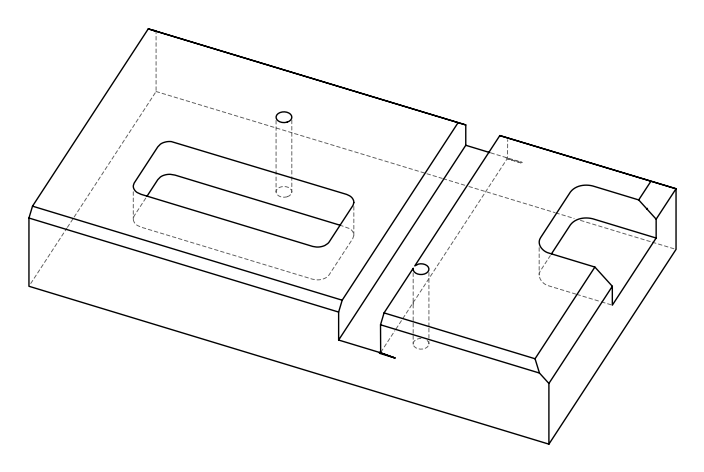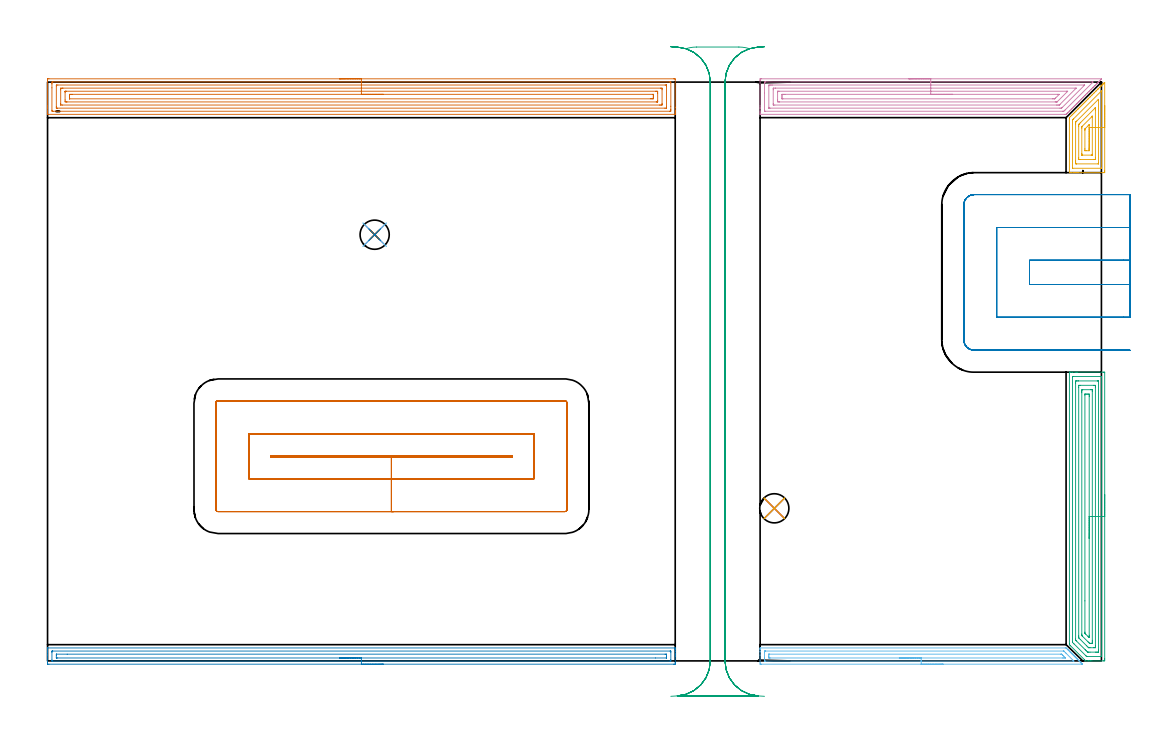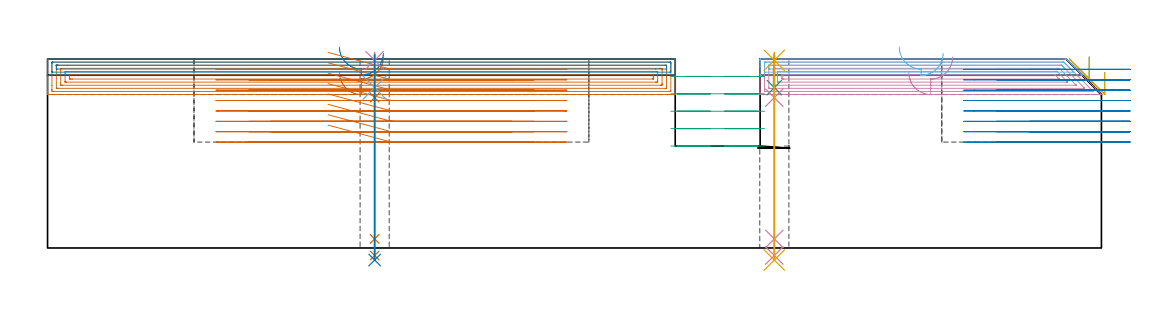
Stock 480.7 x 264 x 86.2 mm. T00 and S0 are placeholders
(PLAN: 17 operations, 9 tool changes, 76.3 min)
(1 AREA_MILL | FG_CHAMFER_SURFACE | UGT0205_001 | 14.05 min | 38527 mm3)
(2 AREA_MILL_1 | FG_CHAMFER_SURFACE_1 | UGT0205_001 | 7.07 min | 7973 mm3)
(3 AREA_MILL_2 | FG_CHAMFER_SURFACE_2 | UGT0205_001 | 6.54 min | 18029 mm3)
(4 AREA_MILL_3 | FG_CHAMFER_SURFACE_3 | UGT0205_001 | 7.41 min | 21385 mm3)
(5 AREA_MILL_4 | FG_CHAMFER_SURFACE_4 | UGT0205_001 | 1.9 min | 4913 mm3)
(6 AREA_MILL_5 | FG_CHAMFER_SURFACE_5 | UGT0205_001 | 3.65 min | 4018 mm3)
(7 MILL_RECTANGULAR_POCKET | POCKET_RECTANGULAR_STRAIGHT | UGT0201_094 | Follow Part, ap 5, ae 75% | 16.48 min | 477470 mm3)
(8 MILL_SLOT | SLOT_PARTIAL_RECTANGULAR | UGT0201_094 | Follow Part, ap 5, ae 75% | 10.69 min | 245579 mm3)
(9 MILL_RECTANGULAR_SLOT | SLOT_RECTANGULAR | UGT0201_004 | Follow Part, ap 8, ae 75% | 6.76 min | 403470 mm3)
(10 SPOT_DRILL | STEP1HOLE | NXT0321_9005460120000 | 0.03 min | 6 mm3)
(11 SPOT_DRILL_1 | STEP1HOLE_1 | NXT0321_9005460120000 | 0.03 min | 53 mm3)
(12 DRILL_BLIND_HOLE_INTO_CENTER | STEP1HOLE | NXT0301_058 | 0.06 min | 731 mm3)
(13 GUN_DRILL_THROUGH_HOLE | STEP1HOLE | UGT0307_005 | 0.44 min | 3952 mm3)
(14 DRILL_TO_ENLARGE_THROUGH_HOLE | STEP1HOLE | UGT0301_267 | 0.38 min | 7285 mm3)
(15 DRILL_BLIND_HOLE_INTO_CENTER_1 | STEP1HOLE_1 | NXT0301_058 | 0.06 min | 739 mm3)
(16 GUN_DRILL_THROUGH_HOLE_1 | STEP1HOLE_1 | UGT0307_005 | 0.44 min | 3948 mm3)
(17 DRILL_TO_ENLARGE_THROUGH_HOLE_1 | STEP1HOLE_1 | UGT0301_267 | 0.38 min | 7276 mm3)
(TOOL UGT0205_001 | Chamfer Mill 20 x 3 x 45 deg. | D20 FL50 Z2)
(TOOL UGT0201_094 | End mill 20 mm | D20 FL38 Z4)
(TOOL UGT0201_004 | End Mill 32 mm | D32 FL53 Z6)
(TOOL NXT0321_9005460120000 | NC Spot Drill, 142deg, 12mm, Carbide, Uncoated | D12 PA142 FL30 Z2)
(TOOL NXT0301_058 | Carbide Drill 8.7mm [860.1-0870-026A1-MM 2214] | D8.7 PA140 FL47 Z2)
(TOOL UGT0307_005 | Gun Drill 8.3 mm | D8.3 PA130 FL24 Z1)
(TOOL UGT0301_267 | Twist Drill 13.3 mm | D13.3 PA118 FL108 Z2)
(OP 1 AREA_MILL)
G17 G21 G94 G90
T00 M6
G54
G17 G0 G90 X133.15 Y265.5 S1061 M3
G43 Z96.2 H0
Z80.
G94 G1 X133.188 Z79.129 F250.
X133.302 Z78.264
X133.491 Z77.412
X133.753 Z76.58
X134.087 Z75.774
X134.49 Z75.
X134.958 Z74.264
X135.49 Z73.572
X136.079 Z72.929
X136.722 Z72.34
X137.414 Z71.809
X138.15 Z71.34
X138.924 Z70.937
X139.73 Z70.603
X140.562 Z70.341
X141.414 Z70.152
X142.278 Z70.038
X143.15 Z70.
X285.679
X286.024 Y265.496 Z70.002
X286.29 Y265.492 Z70.006
X286.3 Y265.222 Z70.276
Y252.514 Z82.981
Y251.084 Z84.412
Y250.737 Z84.758
Y250.043 Z85.457
Y249.729 Z85.771
X286.293 Y249.339 Z86.152
X286.29 Y249.303 Z86.188
X286.125 Y249.3 Z86.2
X0.175
X0.01 Y249.303 Z86.188
X0.007 Y249.339 Z86.152
X0. Y249.729 Z85.771
Y250.042 Z85.457
Y250.737 Z84.758
Y251.973 Z83.524
Y252.514 Z82.981
Y253.132 Z82.364
Y264.334 Z71.164
X0.004 Y264.951 Z70.546
X0.008 Y265.492 Z70.006
X0.075 Y265.494 Z70.004
X0.622 Y265.5 Z70.
X143.15
Y264.086 Z71.414
X283.869 Y264.085 Z71.415
X283.891
X284.29 Y264.063 Z71.437
X284.299 Y263.658 Z71.842
X284.3 Y252.996 Z82.504
Y251.625 Z83.875
X284.299 Y251.22 Z84.28
X284.29 Y250.737 Z84.763
X283.913 Y250.715 Z84.785
X283.891
X2.431 Y250.714 Z84.786
X2.409 Y250.715 Z84.785
X2.01 Y250.737 Z84.763
X2.001 Y251.142 Z84.358
X2. Y261.398 Z74.102
Y263.175 Z72.325
X2.001 Y263.58 Z71.92
X2.01 Y264.063 Z71.437
X2.387 Y264.085 Z71.415
X2.409
X143.15 Y264.086 Z71.414
Y262.672 Z72.828
X281.717 Y262.671 Z72.829
X282.104 Y262.67 Z72.83
X282.233 Y262.667 Z72.833
X282.276 Y262.665 Z72.835
X282.29 Y262.655 Z72.845
X282.294 Y262.61 Z72.89
X282.298 Y262.481 Z73.019
X282.3 Y262.286 Z73.214
Y262.091 Z73.409
X282.299 Y252.514 Z82.986
X282.297 Y252.322 Z83.178
X282.288 Y252.135 Z83.365
X282.104 Y252.133 Z83.367
X281.597 Y252.129 Z83.371
X4.583
X4.196 Y252.13 Z83.37
X4.067 Y252.133 Z83.367
X4.024 Y252.135 Z83.365
X4.01 Y252.145 Z83.355
X4.006 Y252.19 Z83.31
X4.002 Y252.319 Z83.181
X4. Y252.514 Z82.986
Y252.708 Z82.792
X4.001 Y262.286 Z73.214
X4.003 Y262.478 Z73.022
X4.012 Y262.664 Z72.836
X4.196 Y262.667 Z72.833
X4.703 Y262.671 Z72.829
X143.15 Y262.672 Z72.828
Y261.257 Z74.243
X279.565
X280.21 Y261.252 Z74.248
X280.279 Y261.251 Z74.249
X280.29 Y261.163 Z74.337
X280.295 Y260.951 Z74.549
X280.3 Y260.526 Z74.974
Y254.291 Z81.209
X280.294 Y253.855 Z81.645
X280.29 Y253.638 Z81.862
X280.274 Y253.549 Z81.951
X280.171 Y253.547 Z81.953
X279.423 Y253.543 Z81.957
X279.282
X6.735
X6.09 Y253.548 Z81.952
X6.021 Y253.549 Z81.951
X6.01 Y253.637 Z81.863
X6.005 Y253.849 Z81.651
X6. Y254.274 Z81.226
Y260.509 Z74.991
X6.006 Y260.945 Z74.555
X6.01 Y261.162 Z74.338
X6.026 Y261.25 Z74.25
X6.129 Y261.253 Z74.247
X6.877 Y261.257 Z74.243
X7.018
X143.15
Y259.843 Z75.657
X277.413
X277.636 Y259.842 Z75.658
X277.86 Y259.84 Z75.66
X278.29 Y259.834 Z75.666
X278.293 Y259.621 Z75.879
X278.3 Y258.961 Z76.539
Y255.408 Z80.092
X278.298 Y255.179 Z80.321
X278.294 Y255.014 Z80.486
X278.29 Y254.975 Z80.525
X278.28 Y254.964 Z80.536
X278.232 Y254.961 Z80.539
X278.083 Y254.958 Z80.542
X277.859 Y254.957 Z80.543
X277.636
X8.887
X8.664 Y254.958 Z80.542
X8.44 Y254.96 Z80.54
X8.01 Y254.966 Z80.534
X8.007 Y255.179 Z80.321
X8. Y255.838 Z79.662
Y259.392 Z76.108
X8.002 Y259.621 Z75.879
X8.006 Y259.786 Z75.714
X8.01 Y259.825 Z75.675
X8.02 Y259.836 Z75.664
X8.069 Y259.839 Z75.661
X8.217 Y259.842 Z75.658
X8.441 Y259.843 Z75.657
X8.664
X143.15
Y258.429 Z77.071
X276.155 Y258.428 Z77.072
X276.24 Y258.426 Z77.074
X276.281 Y258.422 Z77.078
X276.29 Y258.419 Z77.081
X276.293 Y258.409 Z77.091
X276.299 Y258.286 Z77.214
X276.3 Y257.844 Z77.656
Y257.396 Z78.104
X276.297 Y256.956 Z78.544
X276.291 Y256.516 Z78.984
X276.281 Y256.378 Z79.122
X276.143 Y256.376 Z79.124
X275.849 Y256.373 Z79.127
X275.543 Y256.371 Z79.129
X274.955
X10.145 Y256.372 Z79.128
X10.06 Y256.374 Z79.126
X10.019 Y256.378 Z79.122
X10.01 Y256.381 Z79.119
X10.007 Y256.391 Z79.109
X10.001 Y256.514 Z78.986
X10. Y256.956 Z78.544
Y257.404 Z78.096
X10.003 Y257.844 Z77.656
X10.009 Y258.284 Z77.216
X10.019 Y258.422 Z77.078
X10.157 Y258.424 Z77.076
X10.451 Y258.427 Z77.073
X10.757 Y258.428 Z77.072
X11.345 Y258.429 Z77.071
X143.15
X144.022 Z77.109
X144.886 Z77.223
X145.738 Z77.412
X146.57 Z77.674
X147.376 Z78.008
X148.15 Z78.411
X148.886 Z78.88
X149.578 Z79.411
X150.221 Z80.
X150.81 Z80.643
X151.342 Z81.335
X151.81 Z82.071
X152.213 Z82.845
X152.547 Z83.651
X152.809 Z84.483
X152.998 Z85.335
X153.112 Z86.2
X153.15 Z87.071
G0 Z96.2
M5
M2
(OP 2 AREA_MILL_1)
G17 G21 G94 G90
T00 M6
G54
G17 G0 G90 X153.15 Y-1.5 S1061 M3
G43 Z96.2 H0
Z88.8
G94 G1 X153.112 Z87.928 F250.
X152.998 Z87.063
X152.809 Z86.212
X152.547 Z85.38
X152.213 Z84.574
X151.81 Z83.8
X151.341 Z83.064
X150.81 Z82.372
X150.221 Z81.729
X149.578 Z81.14
X148.886 Z80.608
X148.15 Z80.14
X147.376 Z79.737
X146.57 Z79.403
X145.738 Z79.141
X144.886 Z78.952
X144.022 Z78.838
X143.15 Z78.8
X0.621
X0.044 Y-1.494 Z78.804
X0.008 Y-1.492 Z78.806
X0. Y-0.918 Z79.379
Y2.645 Z82.94
Y4.079 Z84.375
Y4.427 Z84.722
Y5.123 Z85.423
Y5.445 Z85.745
X0.007 Y5.849 Z86.14
X0.01 Y5.897 Z86.188
X0.175 Y5.9 Z86.2
X286.125
X286.29 Y5.897 Z86.188
X286.293 Y5.849 Z86.14
X286.3 Y5.445 Z85.744
Y5.123 Z85.423
Y4.427 Z84.722
Y3.188 Z83.485
Y2.645 Z82.94
Y2.026 Z82.321
Y-0.647 Z79.65
X286.298 Y-0.918 Z79.379
X286.292 Y-1.492 Z78.806
X286.256 Y-1.494 Z78.804
X285.679 Y-1.5 Z78.8
X143.15
Y-0.086 Z80.214
X2.35 Y-0.085 Z80.215
X2.232 Y-0.084 Z80.216
X2.01 Y-0.078 Z80.222
X2.007 Y-0.027 Z80.273
X2.001 Y0.38 Z80.68
Y3.943 Z84.243
X2.007 Y4.427 Z84.727
X2.01 Y4.471 Z84.771
X2.173 Y4.481 Z84.781
X2.291 Y4.485 Z84.785
X2.35 Y4.486 Z84.786
X283.95 Y4.485 Z84.785
X284.068 Y4.484 Z84.784
X284.29 Y4.478 Z84.778
X284.293 Y4.427 Z84.727
X284.299 Y4.02 Z84.32
Y0.457 Z80.757
X284.293 Y-0.027 Z80.273
X284.29 Y-0.071 Z80.229
X284.127 Y-0.081 Z80.219
X284.009 Y-0.085 Z80.215
X283.95 Y-0.086 Z80.214
X143.15
Y1.328 Z81.628
X4.623 Y1.329 Z81.629
X4.196 Y1.33 Z81.63
X4.054 Y1.332 Z81.632
X4.011 Y1.335 Z81.635
X4.005 Y1.429 Z81.729
X4.002 Y1.559 Z81.859
X4. Y2.645 Z82.945
X4.001 Y2.839 Z83.139
X4.01 Y3.035 Z83.335
X4.017 Y3.065 Z83.365
X4.036 Y3.068 Z83.368
X4.089 Y3.071 Z83.371
X8.962 Y3.072 Z83.372
X281.677 Y3.071 Z83.371
X282.104 Y3.07 Z83.37
X282.246 Y3.067 Z83.367
X282.289 Y3.065 Z83.365
X282.295 Y2.971 Z83.271
X282.298 Y2.841 Z83.141
X282.3 Y1.755 Z82.055
X282.299 Y1.561 Z81.861
X282.29 Y1.365 Z81.665
X282.283 Y1.334 Z81.634
X282.264 Y1.332 Z81.632
X282.211 Y1.329 Z81.629
X277.31 Y1.328 Z81.628
X143.15
X142.278 Z81.666
X141.413 Z81.78
X140.562 Z81.969
X139.73 Z82.231
X138.924 Z82.565
X138.15 Z82.968
X137.414 Z83.437
X136.722 Z83.968
X136.079 Z84.557
X135.49 Z85.201
X134.958 Z85.893
X134.49 Z86.628
X134.087 Z87.402
X133.753 Z88.208
X133.491 Z89.04
X133.302 Z89.892
X133.188 Z90.757
X133.15 Z91.628
G0 Z96.2
M5
M2
(OP 3 AREA_MILL_2)
G17 G21 G94 G90
T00 M6
G54
G17 G0 G90 X482.2 Y75.85 S1061 M3
G43 Z96.2 H0
Z80.1
G94 G1 Y75.812 Z79.228 F250.
Y75.698 Z78.364
Y75.509 Z77.512
Y75.247 Z76.68
Y74.913 Z75.874
Y74.51 Z75.1
Y74.041 Z74.364
Y73.51 Z73.672
Y72.921 Z73.029
Y72.278 Z72.44
Y71.586 Z71.909
Y70.85 Z71.44
Y70.076 Z71.037
Y69.27 Z70.703
Y68.438 Z70.441
Y67.586 Z70.252
Y66.722 Z70.138
Y65.85 Z70.1
Y0.992
X482.199 Y0.621 Z70.101
X482.195 Y0.104 Z70.103
X482.192 Y0.009 Z70.106
X481.682 Y0. Z70.615
X476.365 Z75.929
X475.824 Z76.472
X475.479 Z76.817
X474.938 Z77.358
X474.593 Z77.701
X473.504 Y0.001 Z78.795
X473.498 Y0.002 Z78.8
X473.264 Y0.234 Z79.032
X472.879 Y0.621 Z79.42
X466.624 Y6.876 Z85.676
X466.219 Y7.281 Z86.078
X466.105 Y7.397 Z86.191
X466.1 Y7.769 Z86.2
Y131.526
X466.103 Y131.691 Z86.188
X466.129 Y131.7 Z86.162
X466.503 Z85.796
X466.813 Z85.486
X467.504 Z84.791
X468.735 Z83.562
X469.276 Z83.018
X469.892 Z82.404
X481.682 Z70.615
X481.955 Y131.698 Z70.342
X482.192 Y131.69 Z70.106
X482.199 Y131.452 Z70.099
X482.2 Y65.85 Z70.1
X480.786 Z71.514
Y2.418
X480.784 Y2.187 Z71.516
X480.782 Y2.077 Z71.518
X480.779 Y2.026 Z71.521
X480.77 Y2.01 Z71.53
X480.719 Y2.007 Z71.581
X480.314 Y2.001 Z71.986
X474.11 Z78.19
X474.011 Y2.006 Z78.289
X473.962 Y2.01 Z78.338
X473.873 Y2.089 Z78.427
X473.707 Y2.246 Z78.593
X473.542 Y2.408 Z78.758
X468.181 Y7.769 Z84.119
X467.968 Y7.985 Z84.332
X467.536 Y8.425 Z84.764
X467.521 Y8.543 Z84.779
X467.515 Y8.652 Z84.785
X467.514 Y8.663 Z84.786
Y129.281
X467.515 Y129.513 Z84.785
X467.518 Y129.623 Z84.782
X467.521 Y129.674 Z84.779
X467.53 Y129.69 Z84.77
X467.581 Y129.693 Z84.719
X467.986 Y129.699 Z84.314
X480.392 Y129.7 Z71.908
X480.649 Y129.697 Z71.651
X480.762 Y129.693 Z71.538
X480.779 Y129.69 Z71.521
X480.781 Y129.673 Z71.519
X480.784 Y129.621 Z71.516
X480.785 Y129.515 Z71.515
X480.786 Y129.303 Z71.514
Y65.85
X479.372 Z72.928
X479.371 Y5.088 Z72.929
X479.37 Y4.739 Z72.93
X479.366 Y4.195 Z72.934
X479.365 Y4.029 Z72.935
X479.208 Y4.009 Z73.092
X479.024 Y4.005 Z73.276
X478.331 Y4. Z73.969
X478.138 Z74.162
X475.479 Z76.821
X474.785 Y4.001 Z77.515
X474.593 Y4.005 Z77.707
X474.402 Y4.01 Z77.898
X474.209 Y4.195 Z78.091
X473.707 Y4.693 Z78.593
X473.311 Y5.088 Z78.989
X469.276 Y9.124 Z83.024
X469.062 Y9.343 Z83.238
X468.956 Y9.455 Z83.344
X468.935 Y9.48 Z83.365
X468.933 Y9.507 Z83.367
X468.931 Y9.556 Z83.369
X468.929 Y9.906 Z83.371
Y126.611
X468.93 Y126.961 Z83.37
X468.933 Y127.505 Z83.367
X468.935 Y127.671 Z83.365
X469.092 Y127.691 Z83.208
X469.276 Y127.695 Z83.024
X469.969 Y127.7 Z82.331
X470.162 Z82.138
X478.831 Z73.469
X479.024 Y127.698 Z73.276
X479.217 Y127.694 Z73.083
X479.345 Y127.69 Z72.955
X479.365 Y127.681 Z72.935
X479.367 Y127.663 Z72.933
X479.37 Y127.622 Z72.93
X479.371 Y127.505 Z72.929
X479.372 Y65.85 Z72.928
X477.957 Z74.343
Y6.876
X477.955 Y6.166 Z74.345
X477.953 Y6.063 Z74.347
X477.95 Y6.01 Z74.35
X477.903 Y6.008 Z74.397
X477.686 Y6.004 Z74.614
X477.252 Y6. Z75.048
X475.461 Z76.839
X475.027 Y6.003 Z77.273
X474.919 Y6.007 Z77.381
X474.866 Y6.01 Z77.434
X474.801 Y6.06 Z77.499
X474.593 Y6.262 Z77.707
X473.973 Y6.876 Z78.327
X471.048 Y9.801 Z81.252
X470.404 Y10.45 Z81.896
X470.361 Y10.5 Z81.939
X470.35 Y10.541 Z81.95
X470.347 Y10.628 Z81.953
X470.344 Y10.806 Z81.956
X470.343 Y11.161 Z81.957
Y11.343
Y124.824
X470.345 Y125.534 Z81.955
X470.347 Y125.637 Z81.953
X470.35 Y125.69 Z81.95
X470.397 Y125.692 Z81.903
X470.614 Y125.696 Z81.686
X471.048 Y125.7 Z81.252
X477.269 Z75.031
X477.691 Y125.696 Z74.609
X477.901 Y125.692 Z74.399
X477.948 Y125.69 Z74.352
X477.951 Y125.655 Z74.349
X477.953 Y125.592 Z74.347
X477.957 Y125.007 Z74.343
Y124.824
Y65.85
X476.543 Z75.757
Y9.377
X476.542 Y8.663 Z75.758
X476.541 Y8.486 Z75.759
X476.536 Y8.305 Z75.764
X476.523 Y8.01 Z75.777
X476.365 Y8.006 Z75.935
X476.135 Y8.001 Z76.165
X475.479 Z76.821
X475.385 Y8.003 Z76.915
X475.328 Y8.007 Z76.972
X475.298 Y8.012 Z77.002
X475.273 Y8.035 Z77.027
X475.06 Y8.242 Z77.24
X474.635 Y8.663 Z77.665
X471.935 Y11.364 Z80.365
X471.827 Y11.474 Z80.473
X471.775 Y11.531 Z80.525
X471.765 Y11.544 Z80.535
X471.762 Y11.597 Z80.538
X471.76 Y11.699 Z80.54
X471.757 Y12.058 Z80.543
Y12.237
Y122.323
X471.758 Y123.037 Z80.542
X471.759 Y123.214 Z80.541
X471.764 Y123.395 Z80.536
X471.777 Y123.69 Z80.523
X471.935 Y123.694 Z80.365
X472.165 Y123.699 Z80.135
X475.708 Y123.7 Z76.592
X476.365 Y123.699 Z75.935
X476.459 Y123.697 Z75.841
X476.516 Y123.693 Z75.784
X476.529 Y123.691 Z75.771
X476.536 Y123.674 Z75.764
X476.538 Y123.575 Z75.762
X476.542 Y123.216 Z75.758
X476.543 Y123.037 Z75.757
Y122.858
Y65.85
X475.129 Z77.171
Y11.697
X475.128 Y11.343 Z77.172
X475.125 Y10.807 Z77.175
X475.122 Y10.642 Z77.178
X474.781 Y10.972 Z77.519
X474.593 Y11.156 Z77.707
X473.512 Y12.237 Z78.788
X473.313 Y12.441 Z78.987
X473.183 Y12.577 Z79.117
X473.178 Y12.643 Z79.122
X473.174 Y12.774 Z79.126
X473.172 Y13.13 Z79.128
X473.171 Y27.383 Z79.129
X473.172 Y121.25 Z79.128
X473.173 Y121.52 Z79.127
X473.176 Y121.654 Z79.124
X473.178 Y121.681 Z79.122
X473.198 Y121.69 Z79.102
X473.265 Y121.696 Z79.035
X473.707 Y121.699 Z78.593
X474.147 Y121.7 Z78.153
X474.593 Y121.699 Z77.707
X475.037 Y121.696 Z77.263
X475.114 Y121.69 Z77.186
X475.122 Y121.61 Z77.178
X475.125 Y121.25 Z77.175
X475.128 Y120.71 Z77.172
X475.129 Y65.85 Z77.171
Y64.978 Z77.209
Y64.113 Z77.323
Y63.262 Z77.512
Y62.43 Z77.774
Y61.624 Z78.108
Y60.85 Z78.511
Y60.114 Z78.98
Y59.422 Z79.511
Y58.779 Z80.1
Y58.19 Z80.743
Y57.658 Z81.435
Y57.19 Z82.171
Y56.787 Z82.945
Y56.453 Z83.751
Y56.191 Z84.583
Y56.002 Z85.435
Y55.888 Z86.3
Y55.85 Z87.171
G0 Z96.2
M5
M2
(OP 4 AREA_MILL_3)
G17 G21 G94 G90
T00 M6
G54
G17 G0 G90 X392.848 Y265.5 S1061 M3
G43 Z96.2 H0
Z80.
G94 G1 X392.886 Z79.128 F250.
X393. Z78.263
X393.188 Z77.412
X393.451 Z76.58
X393.785 Z75.774
X394.187 Z75.
X394.656 Z74.264
X395.187 Z73.572
X395.777 Z72.929
X396.42 Z72.339
X397.112 Z71.808
X397.848 Z71.34
X398.622 Z70.937
X399.428 Z70.603
X400.26 Z70.341
X401.111 Z70.152
X401.976 Z70.038
X402.848 Z70.
X480.695 Z69.999
X480.703 Y265.493 Z70.006
X480.76 Y265.483 Z70.015
X480.766 Y265.481 Z70.017
X480.76 Y265.463 Z70.036
X480.462 Y265.162 Z70.338
X480.253 Y264.951 Z70.545
X479.634 Y264.334 Z71.166
X479.569 Y264.268 Z71.231
X479.365 Y264.063 Z71.433
X478.76 Y263.46 Z72.04
X478.675 Y263.375 Z72.124
X478.476 Y263.175 Z72.321
X477.886 Y262.586 Z72.914
X477.782 Y262.481 Z73.017
X477.588 Y262.286 Z73.21
X477.012 Y261.712 Z73.788
X476.889 Y261.588 Z73.911
X476.7 Y261.398 Z74.098
X476.138 Y260.838 Z74.662
X475.811 Y260.509 Z74.987
X475.264 Y259.964 Z75.536
X474.923 Y259.621 Z75.875
X474.39 Y259.09 Z76.41
X474.034 Y258.733 Z76.763
X473.516 Y258.216 Z77.284
X473.146 Y257.844 Z77.652
X472.642 Y257.342 Z78.158
X472.258 Y256.956 Z78.54
X471.768 Y256.468 Z79.032
X471.369 Y256.067 Z79.429
X470.894 Y255.594 Z79.906
X470.481 Y255.179 Z80.317
X470.338 Y255.037 Z80.462
X470.035 Y254.735 Z80.765
X469.592 Y254.291 Z81.206
X469.444 Y254.144 Z81.355
X469.146 Y253.846 Z81.654
X468.704 Y253.402 Z82.094
X468.243 Y252.943 Z82.557
X467.815 Y252.514 Z82.983
X467.339 Y252.039 Z83.46
X466.927 Y251.625 Z83.871
X466.436 Y251.136 Z84.364
X466.039 Y250.737 Z84.76
X465.532 Y250.232 Z85.267
X465.15 Y249.849 Z85.648
X464.978 Y249.677 Z85.822
X464.619 Y249.319 Z86.181
X464.606 Y249.308 Z86.192
X464.6 Y249.306 Z86.194
X464.084 Y249.3 Z86.2
X325.171
X325.01 Y249.303 Z86.188
X325.007 Y249.338 Z86.153
X325. Y249.72 Z85.779
Y250.056 Z85.443
Y250.737 Z84.758
Y251.966 Z83.531
Y252.514 Z82.981
Y253.128 Z82.367
Y264.677 Z70.82
X325.002 Y264.951 Z70.546
X325.008 Y265.492 Z70.006
X325.072 Y265.494 Z70.003
X325.618 Y265.5 Z70.
X402.848
Y264.086 Z71.414
X476.568 Y264.085 Z71.415
X476.591
X476.901 Y264.063 Z71.437
X476.751 Y263.904 Z71.596
X476.591 Y263.741 Z71.759
X464.084 Y251.234 Z84.266
X463.833 Y250.987 Z84.513
X463.575 Y250.737 Z84.763
X463.213 Y250.715 Z84.785
X463.191
X327.427
X327.404
X327.01 Y250.737 Z84.763
X327.001 Y251.138 Z84.362
X327. Y259.055 Z76.445
X327.001 Y263.576 Z71.924
X327.01 Y264.063 Z71.437
X327.382 Y264.085 Z71.415
X327.404 Y264.086 Z71.414
X402.848
Y262.672 Z72.828
X472.791 Y262.671 Z72.829
X473.018 Y262.67 Z72.83
X473.036 Y262.668 Z72.832
X473.05 Y262.666 Z72.834
X473.045 Y262.652 Z72.848
X473.035 Y262.637 Z72.863
X473.018 Y262.617 Z72.883
X462.915 Y252.514 Z82.986
X462.606 Y252.208 Z83.292
X462.559 Y252.165 Z83.335
X462.53 Y252.141 Z83.359
X462.49 Y252.135 Z83.365
X462.298 Y252.132 Z83.368
X461.791 Y252.129 Z83.371
X329.578
X329.191 Y252.13 Z83.37
X329.063 Y252.133 Z83.367
X329.024 Y252.135 Z83.365
X329.01 Y252.198 Z83.302
X329.005 Y252.324 Z83.176
X329.001 Y252.514 Z82.986
Y262.286 Z73.214
X329.002 Y262.474 Z73.026
X329.01 Y262.66 Z72.84
X329.191 Y262.665 Z72.835
X329.699 Y262.67 Z72.83
X330.084 Y262.671 Z72.829
X330.59 Y262.672 Z72.828
X402.848
Y261.257 Z74.243
X468.693
X469.119 Y261.252 Z74.248
X469.181 Y261.251 Z74.249
X469.159 Y261.22 Z74.28
X469.097 Y261.152 Z74.348
X469.022 Y261.072 Z74.428
X468.951 Y261. Z74.5
X461.824 Y253.873 Z81.627
X461.683 Y253.734 Z81.766
X461.568 Y253.624 Z81.876
X461.493 Y253.553 Z81.947
X461.404 Y253.549 Z81.951
X461.26 Y253.546 Z81.954
X460.511 Y253.543 Z81.957
X460.37
X331.729
X331.086 Y253.548 Z81.952
X331.016 Y253.55 Z81.95
X331.01 Y253.641 Z81.859
X331.005 Y253.85 Z81.65
X331. Y254.268 Z81.232
Y260.509 Z74.991
X331.006 Y260.943 Z74.557
X331.01 Y261.159 Z74.341
X331.021 Y261.251 Z74.249
X331.124 Y261.253 Z74.247
X331.871 Y261.257 Z74.243
X332.012
X402.848
Y259.843 Z75.657
X464.755 Y259.842 Z75.658
X464.978 Y259.84 Z75.66
X465.2 Y259.836 Z75.664
X465.32 Y259.83 Z75.67
X465.192 Y259.695 Z75.805
X465.122 Y259.621 Z75.879
X460.596 Y255.095 Z80.405
X460.511 Y255.013 Z80.487
X460.463 Y254.973 Z80.527
X460.425 Y254.964 Z80.536
X460.343 Y254.961 Z80.539
X460.176 Y254.959 Z80.541
X459.841 Y254.957 Z80.543
X459.618
X333.881
X333.658 Y254.958 Z80.542
X333.434 Y254.961 Z80.539
X333.01 Y254.968 Z80.532
X333.007 Y255.179 Z80.321
X333.001 Y255.833 Z79.667
X333. Y259.387 Z76.113
X333.002 Y259.621 Z75.879
X333.006 Y259.784 Z75.716
X333.01 Y259.824 Z75.676
X333.015 Y259.836 Z75.664
X333.063 Y259.838 Z75.662
X333.211 Y259.841 Z75.659
X333.435 Y259.843 Z75.657
X333.658
X402.848
Y258.429 Z77.071
X460.817
X461.132 Y258.427 Z77.073
X461.404 Y258.423 Z77.077
X461.459 Y258.422 Z77.078
X461.433 Y258.384 Z77.116
X461.427 Y258.376 Z77.124
X459.813 Y256.761 Z78.739
X459.618 Y256.567 Z78.933
X459.445 Y256.402 Z79.098
X459.42 Y256.38 Z79.12
X459.388 Y256.377 Z79.123
X459.309 Y256.374 Z79.126
X458.724 Y256.372 Z79.128
X458.419 Y256.371 Z79.129
X335.444 Y256.372 Z79.128
X335.137 Y256.373 Z79.127
X335.057 Y256.375 Z79.125
X335.021 Y256.378 Z79.122
X335.01 Y256.392 Z79.108
X335.004 Y256.506 Z78.994
X335.001 Y256.956 Z78.544
X335. Y257.398 Z78.102
X335.002 Y257.844 Z77.656
X335.006 Y258.281 Z77.219
X335.013 Y258.422 Z77.078
X335.151 Y258.424 Z77.076
X335.444 Y258.427 Z77.073
X335.75 Y258.429 Z77.071
X336.338
X402.848
X403.719 Z77.109
X404.584 Z77.223
X405.436 Z77.412
X406.268 Z77.674
X407.074 Z78.008
X407.848 Z78.411
X408.584 Z78.88
X409.276 Z79.411
X409.919 Z80.
X410.508 Z80.643
X411.039 Z81.335
X411.508 Z82.071
X411.911 Z82.845
X412.245 Z83.651
X412.507 Z84.483
X412.696 Z85.335
X412.81 Z86.2
X412.848 Z87.071
G0 Z96.2
M5
M2
(OP 5 AREA_MILL_4)
G17 G21 G94 G90
T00 M6
G54
G17 G0 G90 X482.2 Y253.3 S1061 M3
G43 Z96.2 H0
Z80.1
G94 G1 Y253.262 Z79.228 F250.
Y253.148 Z78.364
Y252.959 Z77.512
Y252.697 Z76.68
Y252.363 Z75.874
Y251.96 Z75.1
Y251.492 Z74.364
Y250.96 Z73.672
Y250.371 Z73.029
Y249.728 Z72.44
Y249.036 Z71.909
Y248.3 Z71.44
Y247.526 Z71.037
Y246.72 Z70.703
Y245.888 Z70.441
Y245.036 Z70.252
Y244.172 Z70.138
Y243.3 Z70.1
Y223.643
X482.199 Y223.273 Z70.101
X482.194 Y222.759 Z70.103
X482.191 Y222.708 Z70.106
X481.682 Y222.7 Z70.614
X470.162 Z82.132
X469.53 Z82.767
X469.276 Z83.021
X468.644 Z83.653
X468.39 Z83.906
X467.882 Z84.417
X467.125 Z85.174
X466.397 Z85.902
X466.121 Z86.17
X466.103 Y222.709 Z86.188
X466.1 Y222.828 Z86.2
Y247.305
X466.107 Y247.8 Z86.193
X466.124 Y247.824 Z86.176
X466.618 Y248.319 Z85.679
X466.977 Y248.677 Z85.323
X467.146 Y248.846 Z85.154
X467.385 Y249.086 Z84.913
X467.504 Y249.206 Z84.792
X467.852 Y249.552 Z84.448
X468.044 Y249.744 Z84.255
X468.275 Y249.976 Z84.023
X468.39 Y250.092 Z83.906
X468.726 Y250.426 Z83.573
X468.942 Y250.642 Z83.357
X469.165 Y250.866 Z83.133
X469.276 Y250.978 Z83.02
X469.84 Y251.54 Z82.459
X470.055 Y251.756 Z82.243
X470.162 Y251.864 Z82.134
X470.605 Y252.306 Z81.694
X471.048 Y252.75 Z81.248
X471.492 Y253.192 Z80.808
X471.935 Y253.636 Z80.361
X472.378 Y254.078 Z79.922
X472.821 Y254.523 Z79.475
X473.264 Y254.964 Z79.035
X473.707 Y255.409 Z78.589
X473.913 Y255.613 Z78.386
X473.974 Y255.674 Z78.326
X474.593 Y256.295 Z77.703
X474.803 Y256.503 Z77.496
X474.848 Y256.548 Z77.451
X475.479 Y257.181 Z76.817
X475.723 Y257.423 Z76.577
X476.365 Y258.067 Z75.931
X476.597 Y258.297 Z75.702
X477.252 Y258.953 Z75.045
X477.472 Y259.172 Z74.828
X478.138 Y259.839 Z74.159
X478.346 Y260.046 Z73.953
X479.024 Y260.726 Z73.272
X479.221 Y260.921 Z73.079
X479.254 Y260.954 Z73.046
X479.91 Y261.612 Z72.386
X479.973 Y261.673 Z72.326
X480.143 Y261.844 Z72.156
X480.206 Y261.907 Z72.091
X480.267 Y261.967 Z72.032
X480.44 Y262.141 Z71.859
X480.501 Y262.202 Z71.796
X480.561 Y262.262 Z71.738
X480.737 Y262.437 Z71.562
X480.796 Y262.498 Z71.5
X480.855 Y262.556 Z71.444
X481.034 Y262.734 Z71.265
X481.092 Y262.793 Z71.205
X481.149 Y262.85 Z71.15
X481.33 Y263.031 Z70.969
X481.387 Y263.089 Z70.91
X481.443 Y263.144 Z70.856
X481.627 Y263.327 Z70.672
X481.682 Y263.384 Z70.614
X481.845 Y263.545 Z70.455
X481.924 Y263.624 Z70.375
X482.126 Y263.82 Z70.173
X482.194 Y263.883 Z70.103
X482.2 Y263.624 Z70.1
Y243.3
X480.786 Z71.514
Y225.053
X480.782 Y224.833 Z71.518
X480.779 Y224.726 Z71.521
X480.771 Y224.71 Z71.529
X480.713 Y224.706 Z71.587
X480.613 Y224.703 Z71.687
X480.261 Y224.7 Z72.039
X467.641 Y224.701 Z84.659
X467.567 Y224.703 Z84.733
X467.536 Y224.707 Z84.764
X467.521 Y224.711 Z84.779
X467.52 Y224.729 Z84.78
X467.517 Y224.833 Z84.783
X467.514 Y225.042 Z84.786
Y246.415
X467.519 Y246.635 Z84.781
X467.521 Y246.741 Z84.779
X467.579 Y246.817 Z84.721
X467.782 Y247.026 Z84.518
X468.056 Y247.305 Z84.244
X480.735 Y259.984 Z71.565
X480.755 Y260.003 Z71.545
X480.775 Y260.02 Z71.525
X480.779 Z71.521
X480.781 Y260.015 Z71.519
X480.783 Y259.969 Z71.517
X480.786 Y259.778 Z71.514
Y243.3
X479.372 Z72.928
X479.371 Y227.374 Z72.929
X479.369 Y226.833 Z72.931
X479.367 Y226.746 Z72.933
X479.365 Y226.712 Z72.935
X479.289 Y226.707 Z73.011
X479.155 Y226.701 Z73.145
X469.408 Y226.7 Z82.892
X469.276 Y226.703 Z83.024
X469.144 Y226.71 Z83.156
X468.935 Y226.726 Z83.365
X468.933 Y226.833 Z83.367
X468.93 Y227.181 Z83.37
X468.929 Y227.723 Z83.371
X468.928 Y228.072 Z83.372
X468.929 Y244.984 Z83.371
X468.933 Y245.525 Z83.367
X468.936 Y245.698 Z83.364
X468.943 Y245.732 Z83.357
X468.964 Y245.758 Z83.336
X469.002 Y245.8 Z83.298
X469.276 Y246.077 Z83.024
X469.445 Y246.246 Z82.855
X479.215 Y256.015 Z73.085
X479.27 Y256.069 Z73.03
X479.344 Y256.135 Z72.956
X479.365 Y256.152 Z72.935
X479.368 Y256.115 Z72.932
X479.37 Y256.058 Z72.93
X479.371 Y255.971 Z72.929
X479.372 Y255.857 Z72.928
Y243.3
X477.957 Z74.343
Y229.685
X477.956 Y229.503 Z74.344
X477.951 Y228.801 Z74.349
X477.945 Y228.71 Z74.355
X477.851 Y228.707 Z74.449
X477.651 Y228.703 Z74.649
X477.252 Y228.7 Z75.048
X477.165 Z75.135
X470.962 Z81.338
X470.616 Y228.703 Z81.684
X470.443 Y228.707 Z81.857
X470.361 Y228.71 Z81.939
X470.35 Y228.761 Z81.95
X470.344 Y229.321 Z81.956
X470.343 Y229.503 Z81.957
Y243.745
X470.345 Y244.452 Z81.955
X470.348 Y244.635 Z81.952
X470.35 Y244.675 Z81.95
X470.374 Y244.713 Z81.926
X470.44 Y244.784 Z81.86
X470.54 Y244.889 Z81.76
X470.667 Y245.018 Z81.633
X471.048 Y245.4 Z81.252
X477.772 Y252.123 Z74.528
X477.825 Y252.175 Z74.475
X477.884 Y252.229 Z74.417
X477.934 Y252.273 Z74.366
X477.951 Y252.28 Z74.349
X477.952 Y252.239 Z74.348
X477.956 Y251.938 Z74.344
X477.957 Y251.756 Z74.343
Y251.217
Y243.3
X476.543 Z75.757
Y231.105
X476.541 Y230.927 Z75.759
X476.539 Y230.808 Z75.761
X476.536 Y230.72 Z75.764
X476.51 Y230.71 Z75.79
X476.365 Y230.706 Z75.935
X476.059 Y230.701 Z76.241
X471.852 Z80.448
X471.801 Y230.703 Z80.499
X471.773 Y230.706 Z80.527
X471.764 Y230.709 Z80.536
X471.763 Y230.749 Z80.537
X471.758 Y231.105 Z80.542
X471.757 Y231.284 Z80.543
Y231.462
Y243.033
X471.759 Y243.389 Z80.541
X471.762 Y243.567 Z80.538
X471.764 Y243.651 Z80.536
X471.846 Y243.745 Z80.454
X471.889 Y243.79 Z80.411
X471.935 Y243.836 Z80.365
X476.401 Y248.303 Z75.899
X476.473 Y248.371 Z75.827
X476.522 Y248.413 Z75.778
X476.539 Y248.425 Z75.761
Y248.423
X476.541 Y248.374 Z75.759
X476.543 Y248.196 Z75.757
Y248.017
Y243.3
X475.129 Z77.171
Y233.416
X475.127 Y233.064 Z77.173
X475.124 Y232.795 Z77.176
X475.122 Y232.73 Z77.178
X475.115 Y232.71 Z77.185
X475.076 Y232.707 Z77.224
X474.954 Y232.702 Z77.346
X473.707 Y232.7 Z78.593
X473.181 Y232.702 Z79.119
X473.176 Y232.706 Z79.124
X473.174 Y232.709 Z79.126
X473.172 Y233.064 Z79.128
X473.171 Y233.602 Z79.129
X473.172 Y241.965 Z79.128
X473.175 Y242.499 Z79.125
X473.178 Y242.589 Z79.122
X473.184 Y242.625 Z79.116
X473.211 Y242.654 Z79.089
X473.404 Y242.855 Z78.896
X474.593 Y244.045 Z77.707
X474.889 Y244.338 Z77.411
X475.028 Y244.473 Z77.272
X475.122 Y244.562 Z77.178
X475.126 Y244.42 Z77.174
X475.128 Y244.325 Z77.173
X475.129 Y243.3 Z77.171
Y242.428 Z77.209
Y241.564 Z77.323
Y240.712 Z77.512
Y239.88 Z77.774
Y239.074 Z78.108
Y238.3 Z78.511
Y237.564 Z78.98
Y236.872 Z79.511
Y236.229 Z80.1
Y235.64 Z80.743
Y235.108 Z81.435
Y234.64 Z82.171
Y234.237 Z82.945
Y233.903 Z83.751
Y233.641 Z84.583
Y233.452 Z85.435
Y233.338 Z86.3
Y233.3 Z87.171
G0 Z96.2
M5
M2
(OP 6 AREA_MILL_5)
G17 G21 G94 G90
T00 M6
G54
G17 G0 G90 X408.5 Y-1.5 S1061 M3
G43 Z96.2 H0
Z88.8
G94 G1 X408.462 Z87.928 F250.
X408.348 Z87.063
X408.16 Z86.212
X407.897 Z85.38
X407.563 Z84.574
X407.161 Z83.8
X406.692 Z83.064
X406.161 Z82.372
X405.571 Z81.729
X404.928 Z81.14
X404.236 Z80.608
X403.5 Z80.14
X402.726 Z79.737
X401.921 Z79.403
X401.088 Z79.141
X400.237 Z78.952
X399.372 Z78.838
X398.5 Z78.8
X325.629 Y-1.499 Z78.801
X325.051 Y-1.493 Z78.804
X325.008 Y-1.492 Z78.806
X325. Y-0.918 Z79.379
Y2.645 Z82.94
Y4.065 Z84.361
Y4.427 Z84.722
Y5.152 Z85.451
Y5.426 Z85.726
X325.004 Y5.846 Z86.137
X325.007 Y5.853 Z86.145
X325.052 Y5.896 Z86.19
X325.182 Y5.9 Z86.2
X464.219
X464.595 Z86.184
X464.701 Y5.802 Z86.097
X464.738 Y5.763 Z86.061
X465.113 Y5.388 Z85.686
X465.184 Y5.318 Z85.614
X465.252 Y5.248 Z85.547
X465.411 Y5.09 Z85.389
X465.481 Y5.021 Z85.317
X465.548 Y4.953 Z85.252
X465.709 Y4.792 Z85.091
X465.778 Y4.724 Z85.02
X465.844 Y4.657 Z84.956
X466.007 Y4.494 Z84.793
X466.075 Y4.427 Z84.723
X466.14 Y4.361 Z84.66
X466.305 Y4.196 Z84.495
X466.372 Y4.13 Z84.426
X466.436 Y4.065 Z84.364
X466.603 Y3.898 Z84.197
X466.669 Y3.833 Z84.13
X466.731 Y3.769 Z84.068
X466.901 Y3.6 Z83.899
X466.966 Y3.536 Z83.833
X467.027 Y3.473 Z83.772
X467.199 Y3.301 Z83.6
X467.262 Y3.239 Z83.536
X467.323 Y3.177 Z83.476
X467.497 Y3.003 Z83.302
X467.559 Y2.942 Z83.239
X467.619 Y2.882 Z83.181
X467.795 Y2.705 Z83.004
X467.856 Y2.645 Z82.942
X467.915 Y2.586 Z82.885
X468.093 Y2.407 Z82.706
X468.153 Y2.348 Z82.645
X468.211 Y2.29 Z82.589
X468.391 Y2.109 Z82.408
X468.45 Y2.052 Z82.348
X468.507 Y1.994 Z82.293
X468.689 Y1.811 Z82.11
X468.747 Y1.755 Z82.051
X468.803 Y1.698 Z81.997
X468.987 Y1.513 Z81.812
X469.044 Y1.458 Z81.754
X469.098 Y1.402 Z81.701
X469.285 Y1.215 Z81.514
X469.341 Y1.161 Z81.457
X469.394 Y1.106 Z81.405
X469.583 Y0.917 Z81.216
X469.638 Y0.864 Z81.161
X469.69 Y0.811 Z81.11
X469.881 Y0.619 Z80.918
X469.935 Y0.567 Z80.864
X469.986 Y0.515 Z80.814
X470.179 Y0.321 Z80.62
X470.232 Y0.27 Z80.567
X470.282 Y0.219 Z80.518
X470.478 Y0.023 Z80.322
X470.529 Y-0.027 Z80.27
X470.578 Y-0.077 Z80.222
X470.776 Y-0.275 Z80.024
X470.826 Y-0.324 Z79.973
X470.874 Y-0.373 Z79.926
X471.074 Y-0.573 Z79.726
X471.123 Y-0.621 Z79.676
X471.17 Y-0.669 Z79.63
X471.372 Y-0.871 Z79.428
X471.42 Y-0.918 Z79.379
X471.556 Y-1.056 Z79.244
X471.67 Y-1.169 Z79.131
X471.865 Y-1.363 Z78.935
X471.968 Y-1.47 Z78.827
X471.983 Y-1.494 Z78.803
X471.968 Y-1.499 Z78.799
X471.761 Y-1.5 Z78.8
X398.5
Y-0.086 Z80.214
X327.358 Y-0.085 Z80.215
X327.24 Y-0.083 Z80.217
X327.014 Y-0.079 Z80.221
X327.01 Y-0.027 Z80.273
X327.002 Y0.386 Z80.686
X327. Y0.864 Z81.164
Y1.279 Z81.579
X327.001 Y3.95 Z84.25
X327.008 Y4.427 Z84.727
X327.01 Y4.472 Z84.772
X327.181 Y4.48 Z84.78
X327.299 Y4.484 Z84.784
X327.358 Y4.486 Z84.786
X327.417
X463.325 Y4.485 Z84.785
X463.383 Y4.484 Z84.784
X463.501 Y4.48 Z84.78
X463.563 Y4.476 Z84.776
X463.581 Y4.461 Z84.761
X463.62 Y4.427 Z84.727
X464.219 Y3.832 Z84.132
X464.514 Y3.536 Z83.836
X467.795 Y0.256 Z80.556
X468.077 Y-0.027 Z80.273
X468.117 Y-0.068 Z80.232
X468.126 Y-0.08 Z80.22
X468.11 Y-0.082 Z80.218
X468.031 Y-0.085 Z80.215
X467.913 Y-0.086 Z80.214
X467.854
X398.5
Y1.328 Z81.628
X329.633 Y1.329 Z81.629
X329.205 Y1.331 Z81.631
X329.063 Y1.333 Z81.633
X329.02 Y1.335 Z81.635
X329.01 Y1.414 Z81.714
X329.005 Y1.55 Z81.85
X329.002 Y1.755 Z82.055
X329. Y1.959 Z82.259
X329.001 Y2.645 Z82.945
X329.002 Y2.848 Z83.148
X329.01 Y3.054 Z83.354
X329.014 Y3.066 Z83.366
X329.02 Y3.068 Z83.368
X329.045 Y3.07 Z83.37
X329.099 Y3.071 Z83.371
X329.205 Y3.072 Z83.372
X462.003 Y3.071 Z83.371
X462.43 Y3.069 Z83.369
X462.491 Y3.067 Z83.367
X462.524 Y3.065 Z83.365
X462.556 Y3.035 Z83.335
X462.691 Y2.906 Z83.206
X462.955 Y2.645 Z82.945
X463.325 Y2.276 Z82.576
X463.844 Y1.755 Z82.055
X464.219 Y1.375 Z81.675
X464.25 Y1.335 Z81.635
X464.219 Y1.334 Z81.634
X463.751 Y1.33 Z81.63
X463.325 Y1.329 Z81.629
X462.858 Y1.328 Z81.628
X398.5
X397.629 Z81.666
X396.764 Z81.78
X395.912 Z81.969
X395.08 Z82.232
X394.274 Z82.565
X393.5 Z82.968
X392.765 Z83.437
X392.072 Z83.968
X391.429 Z84.557
X390.84 Z85.201
X390.309 Z85.893
X389.84 Z86.628
X389.437 Z87.402
X389.103 Z88.208
X388.841 Z89.04
X388.652 Z89.892
X388.538 Z90.757
X388.5 Z91.628
G0 Z96.2
M5
M2
(OP 7 MILL_RECTANGULAR_POCKET)
G17 G21 G94 G90
T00 M6
G54
G17 G0 G90 X127.973 Y93.1 S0 M3
G43 Z96.2 H0
Z89.2
G94 G1 X156.85 Z81.462 F250.
X211.9 F500.
Y93.6
X101.8
Y93.1
X156.85
Y83.1
X221.9
Y103.6
X91.8
Y83.1
X156.85
Y68.1
X236.
G3 X236.9 Y69. R0.9
G1 Y117.7
G3 X236. Y118.6 R0.9
G1 X77.7
G3 X76.8 Y117.7 R0.9
G1 Y69.
G3 X77.7 Y68.1 R0.9
G1 X156.85
X157.85
G0 X127.973 Y93.1 Z84.462
G1 X156.85 Z76.725 F250.
X211.9 F500.
Y93.6
X101.8
Y93.1
X156.85
Y83.1
X221.9
Y103.6
X91.8
Y83.1
X156.85
Y68.1
X236.
G3 X236.9 Y69. R0.9
G1 Y117.7
G3 X236. Y118.6 R0.9
G1 X77.7
G3 X76.8 Y117.7 R0.9
G1 Y69.
G3 X77.7 Y68.1 R0.9
G1 X156.85
X157.85
G0 X127.973 Y93.1 Z79.725
G1 X156.85 Z71.987 F250.
X211.9 F500.
Y93.6
X101.8
Y93.1
X156.85
Y83.1
X221.9
Y103.6
X91.8
Y83.1
X156.85
Y68.1
X236.
G3 X236.9 Y69. R0.9
G1 Y117.7
G3 X236. Y118.6 R0.9
G1 X77.7
G3 X76.8 Y117.7 R0.9
G1 Y69.
G3 X77.7 Y68.1 R0.9
G1 X156.85
X157.85
G0 X127.973 Y93.1 Z74.987
G1 X156.85 Z67.25 F250.
X211.9 F500.
Y93.6
X101.8
Y93.1
X156.85
Y83.1
X221.9
Y103.6
X91.8
Y83.1
X156.85
Y68.1
X236.
G3 X236.9 Y69. R0.9
G1 Y117.7
G3 X236. Y118.6 R0.9
G1 X77.7
G3 X76.8 Y117.7 R0.9
G1 Y69.
G3 X77.7 Y68.1 R0.9
G1 X156.85
X157.85
G0 X127.973 Y93.1 Z70.25
G1 X156.85 Z62.512 F250.
X211.9 F500.
Y93.6
X101.8
Y93.1
X156.85
Y83.1
X221.9
Y103.6
X91.8
Y83.1
X156.85
Y68.1
X236.
G3 X236.9 Y69. R0.9
G1 Y117.7
G3 X236. Y118.6 R0.9
G1 X77.7
G3 X76.8 Y117.7 R0.9
G1 Y69.
G3 X77.7 Y68.1 R0.9
G1 X156.85
X157.85
G0 X127.973 Y93.1 Z65.512
G1 X156.85 Z57.775 F250.
X211.9 F500.
Y93.6
X101.8
Y93.1
X156.85
Y83.1
X221.9
Y103.6
X91.8
Y83.1
X156.85
Y68.1
X236.
G3 X236.9 Y69. R0.9
G1 Y117.7
G3 X236. Y118.6 R0.9
G1 X77.7
G3 X76.8 Y117.7 R0.9
G1 Y69.
G3 X77.7 Y68.1 R0.9
G1 X156.85
X157.85
G0 X127.973 Y93.1 Z60.775
G1 X156.85 Z53.037 F250.
X211.9 F500.
Y93.6
X101.8
Y93.1
X156.85
Y83.1
X221.9
Y103.6
X91.8
Y83.1
X156.85
Y68.1
X236.
G3 X236.9 Y69. R0.9
G1 Y117.7
G3 X236. Y118.6 R0.9
G1 X77.7
G3 X76.8 Y117.7 R0.9
G1 Y69.
G3 X77.7 Y68.1 R0.9
G1 X156.85
X157.85
G0 X127.973 Y93.1 Z56.037
G1 X156.85 Z48.3 F250.
X211.9 F500.
Y93.6
X101.8
Y93.1
X156.85
Y83.1
X221.9
Y103.6
X91.8
Y83.1
X156.85
Y68.1
X236.
G3 X236.9 Y69. R0.9
G1 Y117.7
G3 X236. Y118.6 R0.9
G1 X77.7
G3 X76.8 Y117.7 R0.9
G1 Y69.
G3 X77.7 Y68.1 R0.9
G1 X156.85
X157.85
G0 Z96.2
M5
M2
(OP 8 MILL_SLOT)
G17 G21 G94 G90
T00 M6
G54
G17 G0 G90 X493.7 Y182.7 S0 M3
G43 Z96.2 H0
Z81.462
G94 G1 X490.7 F250.
X447.9 F500.
Y171.7
X490.7
X493.7 F250.
Y197.7
X490.7
X432.9 F500.
Y156.7
X490.7
X493.7 F250.
Y212.7
X490.7
X422.7 F500.
G3 X417.9 Y207.9 R4.8
G1 Y146.5
G3 X422.7 Y141.7 R4.8
G1 X490.7
X493.7 F250.
G0 Y182.7 Z76.725
G1 X490.7
X447.9 F500.
Y171.7
X490.7
X493.7 F250.
Y197.7
X490.7
X432.9 F500.
Y156.7
X490.7
X493.7 F250.
Y212.7
X490.7
X422.7 F500.
G3 X417.9 Y207.9 R4.8
G1 Y146.5
G3 X422.7 Y141.7 R4.8
G1 X490.7
X493.7 F250.
G0 Y182.7 Z71.987
G1 X490.7
X447.9 F500.
Y171.7
X490.7
X493.7 F250.
Y197.7
X490.7
X432.9 F500.
Y156.7
X490.7
X493.7 F250.
Y212.7
X490.7
X422.7 F500.
G3 X417.9 Y207.9 R4.8
G1 Y146.5
G3 X422.7 Y141.7 R4.8
G1 X490.7
X493.7 F250.
G0 Y182.7 Z67.25
G1 X490.7
X447.9 F500.
Y171.7
X490.7
X493.7 F250.
Y197.7
X490.7
X432.9 F500.
Y156.7
X490.7
X493.7 F250.
Y212.7
X490.7
X422.7 F500.
G3 X417.9 Y207.9 R4.8
G1 Y146.5
G3 X422.7 Y141.7 R4.8
G1 X490.7
X493.7 F250.
G0 Y182.7 Z62.512
G1 X490.7
X447.9 F500.
Y171.7
X490.7
X493.7 F250.
Y197.7
X490.7
X432.9 F500.
Y156.7
X490.7
X493.7 F250.
Y212.7
X490.7
X422.7 F500.
G3 X417.9 Y207.9 R4.8
G1 Y146.5
G3 X422.7 Y141.7 R4.8
G1 X490.7
X493.7 F250.
G0 Y182.7 Z57.775
G1 X490.7
X447.9 F500.
Y171.7
X490.7
X493.7 F250.
Y197.7
X490.7
X432.9 F500.
Y156.7
X490.7
X493.7 F250.
Y212.7
X490.7
X422.7 F500.
G3 X417.9 Y207.9 R4.8
G1 Y146.5
G3 X422.7 Y141.7 R4.8
G1 X490.7
X493.7 F250.
G0 Y182.7 Z53.037
G1 X490.7
X447.9 F500.
Y171.7
X490.7
X493.7 F250.
Y197.7
X490.7
X432.9 F500.
Y156.7
X490.7
X493.7 F250.
Y212.7
X490.7
X422.7 F500.
G3 X417.9 Y207.9 R4.8
G1 Y146.5
G3 X422.7 Y141.7 R4.8
G1 X490.7
X493.7 F250.
G0 Y182.7 Z48.3
G1 X490.7
X447.9 F500.
Y171.7
X490.7
X493.7 F250.
Y197.7
X490.7
X432.9 F500.
Y156.7
X490.7
X493.7 F250.
Y212.7
X490.7
X422.7 F500.
G3 X417.9 Y207.9 R4.8
G1 Y146.5
G3 X422.7 Y141.7 R4.8
G1 X490.7
X493.7 F250.
G0 Z96.2
M5
M2
(OP 9 MILL_RECTANGULAR_SLOT)
G17 G21 G94 G90
T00 M6
G54
G17 G0 G90 X327.015 Y-16.154 S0 M3
G43 Z96.2 H0
Z78.26
G94 G1 X324.021 Y-15.97 F250.
G2 X309. Y0. R16. F500.
G1 Y68.196
G2 X309.062 Y69.6 R16.
X309. Y71.004 R16.
G1 Y264.
G2 X320.117 Y279.237 R16.
G1 X320.126 Y279.265
G3 X315.334 Y280. R16.
G1 X296.062
G3 X291.221 Y279.25 R16.
G1 X291.23 Y279.222
G2 X302.3 Y264. R16.
G1 Y0.
G2 X287.279 Y-15.97 R16.
G1 X284.285 Y-16.154 F250.
G0 Z96.2
Y280.154
Z70.32
G1 X287.279 Y279.97
G2 X302.3 Y264. R16. F500.
G1 Y0.
G2 X287.279 Y-15.97 R16.
G1 Y-16.
X324.021
Y-15.97
G2 X309. Y0. R16.
G1 Y68.196
G2 X309.062 Y69.6 R16.
X309. Y71.004 R16.
G1 Y264.
G2 X324.018 Y279.97 R16.
G1 X327.012 Y280.154 F250.
G0 X284.285 Z62.38
G1 X287.279 Y279.97
G2 X302.3 Y264. R16. F500.
G1 Y0.
G2 X287.279 Y-15.97 R16.
G1 Y-16.
X324.021
Y-15.97
G2 X309. Y0. R16.
G1 Y68.196
G2 X309.062 Y69.6 R16.
X309. Y71.004 R16.
G1 Y264.
G2 X324.021 Y279.97 R16.
G1 X327.015 Y280.154 F250.
G0 X284.285 Z54.44
G1 X287.279 Y279.97
G2 X302.3 Y264. R16. F500.
G1 Y0.
G2 X287.279 Y-15.97 R16.
G1 Y-16.
X324.021
Y-15.97
G2 X309. Y0. R16.
G1 Y68.196
G2 X309.062 Y69.6 R16.
X309. Y71.004 R16.
G1 Y264.
G2 X324.021 Y279.97 R16.
G1 X327.015 Y280.154 F250.
G0 X284.285 Z46.5
G1 X287.279 Y279.97
G2 X302.3 Y264. R16. F500.
G1 Y0.
G2 X287.279 Y-15.97 R16.
G1 Y-16.
X324.021
Y-15.97
G2 X309. Y0. R16.
G1 Y68.196
G2 X309.062 Y69.6 R16.
X309. Y71.004 R16.
G1 Y264.
G2 X324.021 Y279.97 R16.
G1 X327.015 Y280.154 F250.
G0 Z96.2
M5
M2
(OP 10 SPOT_DRILL)
G17 G21 G94 G90
T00 M6
G54
G17 G0 G90 X149.2 Y194.4 S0 M3
G43 Z96.2 H0
G94 G81 G98 Z85.628 F250. R89.2
G80
M5
M2
(OP 11 SPOT_DRILL_1)
G17 G21 G94 G90
T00 M6
G54
G17 G0 G90 X331.5 Y69.6 S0 M3
G43 Z96.2 H0
G94 G81 G98 Z85.628 F250. R89.2
G80
M5
M2
(OP 12 DRILL_BLIND_HOLE_INTO_CENTER)
G17 G21 G94 G90
T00 M6
G54
G17 G0 G90 X149.2 Y194.4 S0 M3
G43 Z96.2 H1
G94 G81 G98 Z73.15 F250. R88.2
G80
M5
M2
(OP 13 GUN_DRILL_THROUGH_HOLE)
G17 G21 G94 G90
T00 M6
G54
G17 G0 G90 X149.2 Y194.4 M8
G43 Z96.2 H0
Z83.139
S716 M3
G94 G1 Z68.575 F125. M26
G4 X.084
Z4.15 F250.
G4 X.084
Z-3.435 F125.
G4 X.084
M5
M9
G0 Z83.139
Z96.2
M2
(OP 14 DRILL_TO_ENLARGE_THROUGH_HOLE)
G17 G21 G94 G90
T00 M6
G54
G17 G0 G90 X149.2 Y194.4 S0 M3
G43 Z96.2 H0
G94 G73 G98 Z-5.496 F250. Q13.099 R88.2
G80
M5
M2
(OP 15 DRILL_BLIND_HOLE_INTO_CENTER_1)
G17 G21 G94 G90
T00 M6
G54
G17 G0 G90 X331.5 Y69.6 S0 M3
G43 Z96.2 H1
G94 G81 G98 Z73.15 F250. R88.2
G80
M5
M2
(OP 16 GUN_DRILL_THROUGH_HOLE_1)
G17 G21 G94 G90
T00 M6
G54
G17 G0 G90 X331.5 Y69.6 M8
G43 Z96.2 H0
Z83.139
S716 M3
G94 G1 Z68.575 F125. M26
G4 X.084
Z4.15 F250.
G4 X.084
Z-3.435 F125.
G4 X.084
M5
M9
G0 Z83.139
Z96.2
M2
(OP 17 DRILL_TO_ENLARGE_THROUGH_HOLE_1)
G17 G21 G94 G90
T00 M6
G54
G17 G0 G90 X331.5 Y69.6 S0 M3
G43 Z96.2 H0
G94 G73 G98 Z-5.496 F250. Q13.099 R88.2
G80
M5
M2
